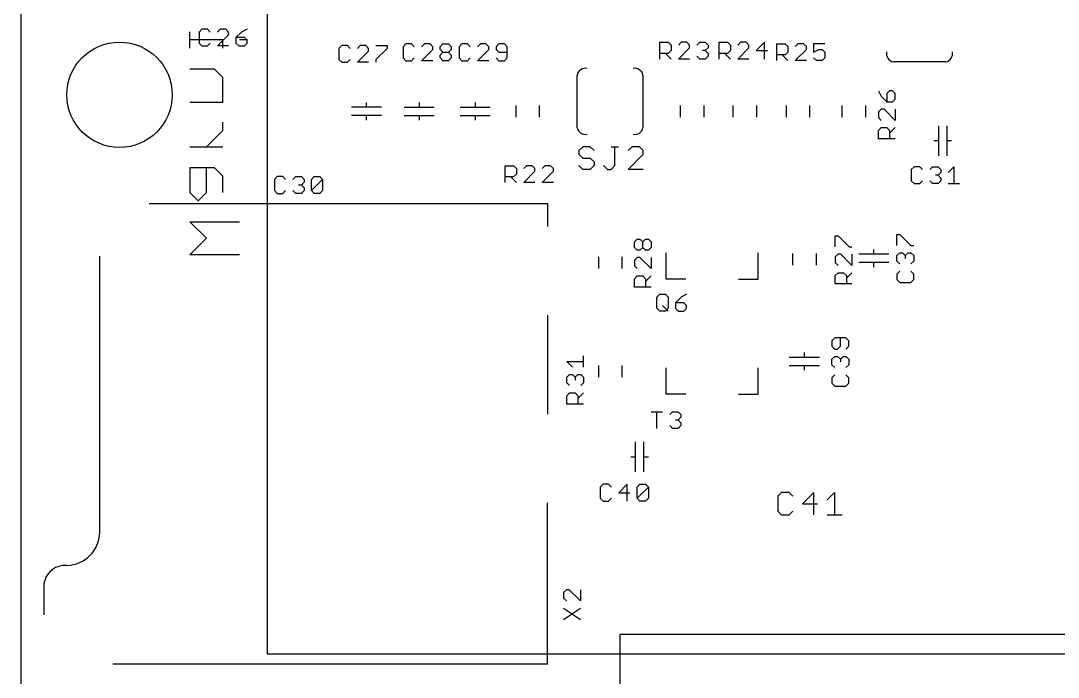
# Model space of a CAD drawing. Extents: x 0 to 95, y -1 to 85.
# Drawn here: x 0 to 31.51, y 39.3 to 59.25 of the extents above; entities that cross this region are included whole.
import ezdxf

# ---------------------------------------------------------------- set-up
doc = ezdxf.new("R2010")
doc.units = 0
for name, color, linetype in [('20', 178, 'CONTINUOUS'), ('21', 251, 'CONTINUOUS'), ('22', 251, 'CONTINUOUS'), ('25', 251, 'CONTINUOUS')]:
    doc.layers.add(name, color=color, linetype=linetype)

msp = doc.modelspace()

# ---------------------------------------------------------------- linework, layer by layer
at = {"layer": '20'}
msp.add_line((0, 81), (0, 9), dxfattribs=at)
msp.add_circle((3, 57), 1.6, dxfattribs=at)
at = {"layer": '21'}
for p, q in [((28.1, 58), (26.5, 58)), ((16.9, 56), (16.9, 57.6)), ((18.9, 57.6), (18.9, 56)), ((10.5, 56.627), (10.5, 56.7667)), ((12.1, 56.7667), (12.1, 56.627)), ((13.8, 56.7667), (13.8, 56.627)), ((10.5, 56.627), (10.0428, 56.627)), ((10.9572, 56.627), (10.5, 56.627)), ((11.6428, 56.627), (12.1, 56.627)), ((12.1, 56.627), (12.5572, 56.627)), ((13.3428, 56.627), (13.8, 56.627)), ((13.8, 56.627), (14.2572, 56.627)), ((15.0444, 56.3222), (15.0444, 56.6778)), ((15.7556, 56.3222), (15.7556, 56.6778)), ((20.0444, 56.3222), (20.0444, 56.6778)), ((20.7556, 56.3222), (20.7556, 56.6778)), ((21.6444, 56.3222), (21.6444, 56.6778)), ((22.3556, 56.3222), (22.3556, 56.6778)), ((23.2444, 56.6778), (23.2444, 56.3222)), ((23.9556, 56.6778), (23.9556, 56.3222)), ((24.9444, 56.6778), (24.9444, 56.3222)), ((25.6556, 56.6778), (25.6556, 56.3222)), ((10.5, 56.373), (10.0428, 56.373)), ((10.9572, 56.373), (10.5, 56.373)), ((10.5, 56.2333), (10.5, 56.373)), ((11.6428, 56.373), (12.1, 56.373)), ((12.1, 56.373), (12.5572, 56.373)), ((12.1, 56.373), (12.1, 56.2333)), ((13.3428, 56.373), (13.8, 56.373)), ((13.8, 56.373), (14.2572, 56.373)), ((13.8, 56.373), (13.8, 56.2333)), ((27.873, 56.0572), (27.873, 55.6)), ((28.127, 56.0572), (28.127, 55.6)), ((27.873, 55.6), (27.7333, 55.6)), ((27.873, 55.6), (27.873, 55.1428)), ((28.127, 55.6), (28.127, 55.1428)), ((28.2667, 55.6), (28.127, 55.6)), ((3.9, 53.7), (16, 53.7)), ((16, 53.7), (16, 53)), ((2.4, 43.7), (2.4, 52.1)), ((17.5444, 52.0778), (17.5444, 51.7222)), ((18.2556, 52.0778), (18.2556, 51.7222)), ((19.6, 51.4), (19.6, 52.2)), ((22.4, 51.4), (22.4, 52.2)), ((23.4444, 52.1778), (23.4444, 51.8222)), ((24.1556, 52.1778), (24.1556, 51.8222)), ((25.9144, 52.1582), (25.4572, 52.1582)), ((25.9144, 52.1582), (25.9144, 52.2979)), ((26.3716, 52.1582), (25.9144, 52.1582)), ((25.9144, 51.9042), (25.4572, 51.9042)), ((26.3716, 51.9042), (25.9144, 51.9042)), ((25.9144, 51.7645), (25.9144, 51.9042)), ((20.2, 51.4), (19.6, 51.4)), ((21.8, 51.4), (22.4, 51.4)), ((16, 50.3), (16, 47.3)), ((23.8, 49.1667), (23.8, 49.027)), ((23.3428, 49.027), (23.8, 49.027)), ((23.8, 49.027), (24.2572, 49.027)), ((17.5444, 48.7778), (17.5444, 48.4222)), ((18.2556, 48.7778), (18.2556, 48.4222)), ((19.6, 47.9), (19.6, 48.7)), ((22.4, 47.9), (22.4, 48.7)), ((23.3428, 48.773), (23.8, 48.773)), ((23.8, 48.773), (24.2572, 48.773)), ((23.8, 48.773), (23.8, 48.6333)), ((20.2, 47.9), (19.6, 47.9)), ((21.8, 47.9), (22.4, 47.9)), ((18.673, 46), (18.673, 46.4572)), ((18.927, 46), (18.927, 46.4572)), ((18.5333, 46), (18.673, 46)), ((18.673, 45.5428), (18.673, 46)), ((18.927, 45.5428), (18.927, 46)), ((18.927, 46), (19.0667, 46)), ((16, 39.7), (16, 44.6)), ((0.7, 42), (0.7, 41.2)), ((76.7, 40.6), (18.2, 40.6)), ((18.2, 40.6), (18.2, 1)), ((16, 39.7), (2.8, 39.7))]:
    msp.add_line(p, q, dxfattribs=at)
for centre, radius, start, end in [((26.55, 58.25), 0.255, 168.6901, 258.6901), ((28.05, 58.25), 0.255, 281.3099, 11.3099), ((17.15, 57.55), 0.255, 78.6901, 168.6901), ((18.65, 57.55), 0.255, 11.3099, 101.3099), ((17.15, 56.05), 0.255, 191.3099, 281.3099), ((18.65, 56.05), 0.255, 258.6901, 348.6901), ((1.375, 43.725), 1.0253, 271.3972, 358.6028), ((1.35, 42.05), 0.6519, 85.6013, 184.3987)]:
    msp.add_arc(centre, radius, start, end, dxfattribs=at)
at = {"layer": '22'}
for p, q in [((7.5, 40), (7.5, 77)), ((5.1397, 58.4155), (5.1397, 58.9154)), ((6.1396, 58.6654), (5.1397, 58.6654)), ((6.1396, 58.4155), (6.1396, 58.6654)), ((6.8896, 58.6654), (6.6396, 58.6654)), ((5.8896, 57.7782), (5.1397, 57.7782)), ((6.1396, 57.5282), (5.8896, 57.7782)), ((6.1396, 56.7783), (6.1396, 57.5282)), ((5.1397, 56.7783), (6.1396, 56.7783)), ((6.1396, 55.914), (6.1396, 56.164)), ((5.6397, 55.414), (6.1396, 55.914)), ((5.1397, 55.414), (6.1396, 55.414)), ((5.8896, 54.7768), (5.1397, 54.7768)), ((5.1397, 54.7768), (5.1397, 54.0268)), ((5.6397, 54.0268), (5.6397, 54.7768)), ((6.1396, 54.5268), (5.8896, 54.7768)), ((6.1396, 54.0268), (6.1396, 54.5268)), ((5.1397, 54.0268), (5.3897, 53.7769)), ((5.3897, 53.7769), (5.6397, 54.0268)), ((5.6397, 52.6397), (5.1397, 53.1396)), ((5.1397, 53.1396), (6.6396, 53.1396)), ((5.1397, 52.1397), (5.6397, 52.6397)), ((6.6396, 52.1397), (5.1397, 52.1397)), ((87.6, 40), (7.5, 40))]:
    msp.add_line(p, q, dxfattribs=at)
at = {"layer": '25'}
for p, q in [((5.4995, 58.9912), (5.4148, 58.9065)), ((5.669, 58.9912), (5.4995, 58.9912)), ((5.7538, 58.9065), (5.669, 58.9912)), ((6.0608, 58.9912), (5.9761, 58.9065)), ((6.2303, 58.9912), (6.0608, 58.9912)), ((6.3151, 58.9065), (6.2303, 58.9912)), ((6.8764, 58.9912), (6.7069, 58.9065)), ((5.4148, 58.9065), (5.4148, 58.5675)), ((5.9761, 58.4828), (6.3151, 58.8218)), ((6.3151, 58.8218), (6.3151, 58.9065)), ((6.7069, 58.9065), (6.5374, 58.737)), ((6.5374, 58.737), (6.5374, 58.5675)), ((6.7916, 58.737), (6.5374, 58.737)), ((6.8764, 58.6523), (6.7916, 58.737)), ((6.8764, 58.5675), (6.8764, 58.6523)), ((5.4148, 58.5675), (5.4995, 58.4828)), ((5.4995, 58.4828), (5.669, 58.4828)), ((5.669, 58.4828), (5.7538, 58.5675)), ((6.3151, 58.4828), (5.9761, 58.4828)), ((6.5374, 58.5675), (6.6222, 58.4828)), ((6.6222, 58.4828), (6.7916, 58.4828)), ((6.7916, 58.4828), (6.8764, 58.5675)), ((9.7505, 58.4942), (9.6658, 58.4095)), ((9.6658, 58.4095), (9.6658, 58.0705)), ((9.92, 58.4942), (9.7505, 58.4942)), ((10.0048, 58.4095), (9.92, 58.4942)), ((10.3118, 58.4942), (10.2271, 58.4095)), ((10.2271, 57.9858), (10.5661, 58.3248)), ((10.4813, 58.4942), (10.3118, 58.4942)), ((10.5661, 58.4095), (10.4813, 58.4942)), ((10.5661, 58.3248), (10.5661, 58.4095)), ((10.7884, 58.4942), (11.1274, 58.4942)), ((11.1274, 58.4095), (10.7884, 58.0705)), ((11.1274, 58.4942), (11.1274, 58.4095)), ((11.7005, 58.5442), (11.6158, 58.4595)), ((11.6158, 58.4595), (11.6158, 58.1205)), ((11.87, 58.5442), (11.7005, 58.5442)), ((11.9548, 58.4595), (11.87, 58.5442)), ((12.2618, 58.5442), (12.1771, 58.4595)), ((12.1771, 58.0358), (12.5161, 58.3748)), ((12.4313, 58.5442), (12.2618, 58.5442)), ((12.5161, 58.4595), (12.4313, 58.5442)), ((12.5161, 58.3748), (12.5161, 58.4595)), ((12.7384, 58.4595), (12.8232, 58.5442)), ((12.7384, 58.3748), (12.7384, 58.4595)), ((12.8232, 58.29), (12.7384, 58.3748)), ((12.8232, 58.5442), (12.9926, 58.5442)), ((12.9926, 58.5442), (13.0774, 58.4595)), ((13.0774, 58.3748), (12.9926, 58.29)), ((13.0774, 58.4595), (13.0774, 58.3748)), ((13.4005, 58.5442), (13.3158, 58.4595)), ((13.3158, 58.4595), (13.3158, 58.1205)), ((13.57, 58.5442), (13.4005, 58.5442)), ((13.6548, 58.4595), (13.57, 58.5442)), ((13.9618, 58.5442), (13.8771, 58.4595)), ((13.8771, 58.0358), (14.2161, 58.3748)), ((14.1313, 58.5442), (13.9618, 58.5442)), ((14.2161, 58.4595), (14.1313, 58.5442)), ((14.2161, 58.3748), (14.2161, 58.4595)), ((14.5232, 58.5442), (14.4384, 58.4595)), ((14.4384, 58.4595), (14.4384, 58.3748)), ((14.4384, 58.3748), (14.5232, 58.29)), ((14.6926, 58.5442), (14.5232, 58.5442)), ((14.7774, 58.4595), (14.6926, 58.5442)), ((14.7774, 58.1205), (14.7774, 58.4595)), ((19.4158, 58.0858), (19.4158, 58.5942)), ((19.4158, 58.5942), (19.67, 58.5942)), ((19.67, 58.5942), (19.7548, 58.5095)), ((19.7548, 58.34), (19.67, 58.2553)), ((19.7548, 58.5095), (19.7548, 58.34)), ((20.0618, 58.5942), (19.9771, 58.5095)), ((19.9771, 58.0858), (20.3161, 58.4248)), ((20.2313, 58.5942), (20.0618, 58.5942)), ((20.3161, 58.5095), (20.2313, 58.5942)), ((20.3161, 58.4248), (20.3161, 58.5095)), ((20.5384, 58.5095), (20.6232, 58.5942)), ((20.6232, 58.5942), (20.7926, 58.5942)), ((20.7926, 58.34), (20.7079, 58.34)), ((20.7926, 58.5942), (20.8774, 58.5095)), ((20.8774, 58.4248), (20.7926, 58.34)), ((20.7926, 58.34), (20.8774, 58.2553)), ((20.8774, 58.5095), (20.8774, 58.4248)), ((21.2158, 58.0858), (21.2158, 58.5942)), ((21.2158, 58.5942), (21.47, 58.5942)), ((21.47, 58.5942), (21.5548, 58.5095)), ((21.5548, 58.34), (21.47, 58.2553)), ((21.5548, 58.5095), (21.5548, 58.34)), ((21.8618, 58.5942), (21.7771, 58.5095)), ((21.7771, 58.0858), (22.1161, 58.4248)), ((22.0313, 58.5942), (21.8618, 58.5942)), ((22.1161, 58.5095), (22.0313, 58.5942)), ((22.1161, 58.4248), (22.1161, 58.5095)), ((22.5926, 58.5942), (22.3384, 58.34)), ((22.3384, 58.34), (22.6774, 58.34)), ((22.5926, 58.0858), (22.5926, 58.5942)), ((22.9618, 58.0398), (22.9618, 58.5482)), ((22.9618, 58.5482), (23.216, 58.5482)), ((23.216, 58.5482), (23.3008, 58.4635)), ((23.3008, 58.4635), (23.3008, 58.294)), ((23.6078, 58.5482), (23.5231, 58.4635)), ((23.5231, 58.0398), (23.8621, 58.3788)), ((23.7773, 58.5482), (23.6078, 58.5482)), ((23.8621, 58.4635), (23.7773, 58.5482)), ((23.8621, 58.3788), (23.8621, 58.4635)), ((24.4234, 58.5482), (24.0844, 58.5482)), ((24.0844, 58.5482), (24.0844, 58.294)), ((24.0844, 58.294), (24.2539, 58.3788)), ((24.2539, 58.3788), (24.3386, 58.3788)), ((24.3386, 58.3788), (24.4234, 58.294)), ((9.6658, 58.0705), (9.7505, 57.9858)), ((9.7505, 57.9858), (9.92, 57.9858)), ((9.92, 57.9858), (10.0048, 58.0705)), ((10.5661, 57.9858), (10.2271, 57.9858)), ((10.7884, 58.0705), (10.7884, 57.9858)), ((11.6158, 58.1205), (11.7005, 58.0358)), ((11.7005, 58.0358), (11.87, 58.0358)), ((11.87, 58.0358), (11.9548, 58.1205)), ((12.5161, 58.0358), (12.1771, 58.0358)), ((12.7384, 58.2053), (12.8232, 58.29)), ((12.7384, 58.1205), (12.7384, 58.2053)), ((12.8232, 58.0358), (12.7384, 58.1205)), ((12.8232, 58.29), (12.9926, 58.29)), ((12.9926, 58.0358), (12.8232, 58.0358)), ((12.9926, 58.29), (13.0774, 58.2053)), ((13.0774, 58.1205), (12.9926, 58.0358)), ((13.0774, 58.2053), (13.0774, 58.1205)), ((13.3158, 58.1205), (13.4005, 58.0358)), ((13.4005, 58.0358), (13.57, 58.0358)), ((13.57, 58.0358), (13.6548, 58.1205)), ((14.2161, 58.0358), (13.8771, 58.0358)), ((14.4384, 58.1205), (14.5232, 58.0358)), ((14.5232, 58.29), (14.7774, 58.29)), ((14.5232, 58.0358), (14.6926, 58.0358)), ((14.6926, 58.0358), (14.7774, 58.1205)), ((19.67, 58.2553), (19.4158, 58.2553)), ((19.5853, 58.2553), (19.7548, 58.0858)), ((20.3161, 58.0858), (19.9771, 58.0858)), ((20.6232, 58.0858), (20.5384, 58.1705)), ((20.7926, 58.0858), (20.6232, 58.0858)), ((20.8774, 58.1705), (20.7926, 58.0858)), ((20.8774, 58.2553), (20.8774, 58.1705)), ((21.47, 58.2553), (21.2158, 58.2553)), ((21.3853, 58.2553), (21.5548, 58.0858)), ((22.1161, 58.0858), (21.7771, 58.0858)), ((23.216, 58.2093), (22.9618, 58.2093)), ((23.1313, 58.2093), (23.3008, 58.0398)), ((23.3008, 58.294), (23.216, 58.2093)), ((23.8621, 58.0398), (23.5231, 58.0398)), ((24.1692, 58.0398), (24.0844, 58.1245)), ((24.3386, 58.0398), (24.1692, 58.0398)), ((24.4234, 58.1245), (24.3386, 58.0398)), ((24.4234, 58.294), (24.4234, 58.1245)), ((26.0518, 57.1234), (26.1365, 56.9539)), ((26.3907, 57.1234), (26.306, 57.0386)), ((26.4755, 57.1234), (26.3907, 57.1234)), ((26.5602, 57.0386), (26.4755, 57.1234)), ((26.1365, 56.9539), (26.306, 56.7844)), ((26.306, 57.0386), (26.306, 56.7844)), ((26.306, 56.7844), (26.4755, 56.7844)), ((26.4755, 56.7844), (26.5602, 56.8692)), ((26.5602, 56.8692), (26.5602, 57.0386)), ((26.1365, 56.5621), (26.0518, 56.4773)), ((26.0518, 56.4773), (26.0518, 56.3078)), ((26.2212, 56.5621), (26.1365, 56.5621)), ((26.5602, 56.2231), (26.2212, 56.5621)), ((26.5602, 56.5621), (26.5602, 56.2231)), ((26.0518, 56.3078), (26.1365, 56.2231)), ((26.0518, 55.916), (26.1365, 56.0008)), ((26.0518, 55.6618), (26.0518, 55.916)), ((26.1365, 56.0008), (26.306, 56.0008)), ((26.306, 56.0008), (26.3907, 55.916)), ((26.3907, 55.8313), (26.5602, 56.0008)), ((26.3907, 55.916), (26.3907, 55.6618)), ((26.5602, 55.6618), (26.0518, 55.6618)), ((17.0699, 55.4199), (16.9555, 55.3055)), ((16.9555, 55.3055), (16.9555, 55.1911)), ((16.9555, 55.1911), (17.0699, 55.0767)), ((17.2987, 55.4199), (17.0699, 55.4199)), ((17.4131, 55.3055), (17.2987, 55.4199)), ((17.9327, 55.4199), (18.1615, 55.4199)), ((18.0471, 54.8479), (18.0471, 55.4199)), ((18.5667, 55.4199), (18.4523, 55.3055)), ((18.4523, 54.7335), (18.9099, 55.1911)), ((18.7955, 55.4199), (18.5667, 55.4199)), ((18.9099, 55.3055), (18.7955, 55.4199)), ((18.9099, 55.1911), (18.9099, 55.3055)), ((14.7158, 54.3358), (14.7158, 54.8442)), ((14.7158, 54.8442), (14.97, 54.8442)), ((14.97, 54.8442), (15.0548, 54.7595)), ((15.3618, 54.8442), (15.2771, 54.7595)), ((15.5313, 54.8442), (15.3618, 54.8442)), ((15.6161, 54.7595), (15.5313, 54.8442)), ((15.9232, 54.8442), (15.8384, 54.7595)), ((16.0926, 54.8442), (15.9232, 54.8442)), ((16.1774, 54.7595), (16.0926, 54.8442)), ((17.0699, 54.7335), (16.9555, 54.8479)), ((17.0699, 55.0767), (17.2987, 55.0767)), ((17.2987, 55.0767), (17.4131, 54.9623)), ((17.4131, 54.8479), (17.2987, 54.7335)), ((17.4131, 54.9623), (17.4131, 54.8479)), ((17.7039, 54.8479), (17.8183, 54.7335)), ((17.9327, 54.7335), (18.0471, 54.8479)), ((15.0548, 54.59), (14.97, 54.5053)), ((15.0548, 54.7595), (15.0548, 54.59)), ((15.2771, 54.3358), (15.6161, 54.6748)), ((15.6161, 54.6748), (15.6161, 54.7595)), ((15.8384, 54.3358), (16.1774, 54.6748)), ((16.1774, 54.6748), (16.1774, 54.7595)), ((17.2987, 54.7335), (17.0699, 54.7335)), ((17.8183, 54.7335), (17.9327, 54.7335)), ((18.9099, 54.7335), (18.4523, 54.7335)), ((27.1355, 54.8092), (27.0508, 54.7245)), ((27.0508, 54.7245), (27.0508, 54.3855)), ((27.305, 54.8092), (27.1355, 54.8092)), ((27.3898, 54.7245), (27.305, 54.8092)), ((27.6121, 54.7245), (27.6968, 54.8092)), ((27.6968, 54.8092), (27.8663, 54.8092)), ((27.8663, 54.555), (27.7816, 54.555)), ((27.8663, 54.8092), (27.9511, 54.7245)), ((27.9511, 54.6398), (27.8663, 54.555)), ((27.8663, 54.555), (27.9511, 54.4703)), ((27.9511, 54.7245), (27.9511, 54.6398)), ((28.1734, 54.6398), (28.3429, 54.8092)), ((28.3429, 54.8092), (28.3429, 54.3008)), ((7.7926, 54.5126), (7.7079, 54.4279)), ((7.7079, 54.4279), (7.7079, 54.0889)), ((7.9621, 54.5126), (7.7926, 54.5126)), ((8.0468, 54.4279), (7.9621, 54.5126)), ((8.2692, 54.4279), (8.3539, 54.5126)), ((8.3539, 54.5126), (8.5234, 54.5126)), ((8.5234, 54.2584), (8.4387, 54.2584)), ((8.5234, 54.5126), (8.6081, 54.4279)), ((8.6081, 54.3432), (8.5234, 54.2584)), ((8.5234, 54.2584), (8.6081, 54.1737)), ((8.6081, 54.4279), (8.6081, 54.3432)), ((8.8305, 54.4279), (8.9152, 54.5126)), ((8.8305, 54.0889), (8.8305, 54.4279)), ((8.8305, 54.0889), (9.1694, 54.4279)), ((8.9152, 54.5126), (9.0847, 54.5126)), ((9.0847, 54.5126), (9.1694, 54.4279)), ((9.1694, 54.4279), (9.1694, 54.0889)), ((14.97, 54.5053), (14.7158, 54.5053)), ((14.8853, 54.5053), (15.0548, 54.3358)), ((15.6161, 54.3358), (15.2771, 54.3358)), ((16.1774, 54.3358), (15.8384, 54.3358)), ((27.0508, 54.3855), (27.1355, 54.3008)), ((27.1355, 54.3008), (27.305, 54.3008)), ((27.305, 54.3008), (27.3898, 54.3855)), ((27.6968, 54.3008), (27.6121, 54.3855)), ((27.8663, 54.3008), (27.6968, 54.3008)), ((27.9511, 54.3855), (27.8663, 54.3008)), ((27.9511, 54.4703), (27.9511, 54.3855)), ((28.1734, 54.3008), (28.5124, 54.3008)), ((7.7079, 54.0889), (7.7926, 54.0042)), ((7.7926, 54.0042), (7.9621, 54.0042)), ((7.9621, 54.0042), (8.0468, 54.0889)), ((8.3539, 54.0042), (8.2692, 54.0889)), ((8.5234, 54.0042), (8.3539, 54.0042)), ((8.6081, 54.0889), (8.5234, 54.0042)), ((8.6081, 54.1737), (8.6081, 54.0889)), ((8.9152, 54.0042), (8.8305, 54.0889)), ((9.0847, 54.0042), (8.9152, 54.0042)), ((9.1694, 54.0889), (9.0847, 54.0042)), ((24.7394, 52.3785), (24.7394, 52.7174)), ((24.7394, 52.7174), (24.8241, 52.7174)), ((24.8241, 52.7174), (25.1631, 52.3785)), ((26.6148, 52.4207), (26.6148, 52.7596)), ((26.6148, 52.7596), (26.6995, 52.7596)), ((26.6995, 52.7596), (27.0385, 52.4207)), ((18.6394, 52.5327), (18.7241, 52.6174)), ((18.6394, 52.3632), (18.6394, 52.5327)), ((18.7241, 52.2785), (18.6394, 52.3632)), ((18.7241, 52.6174), (18.8088, 52.6174)), ((18.8088, 52.6174), (18.8936, 52.5327)), ((18.8936, 52.3632), (18.8088, 52.2785)), ((18.8936, 52.5327), (18.9783, 52.6174)), ((18.8936, 52.3632), (18.8936, 52.5327)), ((18.9783, 52.2785), (18.8936, 52.3632)), ((18.9783, 52.6174), (19.0631, 52.6174)), ((19.0631, 52.6174), (19.1478, 52.5327)), ((19.1478, 52.3632), (19.0631, 52.2785)), ((19.1478, 52.5327), (19.1478, 52.3632)), ((25.1631, 52.3785), (25.2478, 52.3785)), ((27.0385, 52.4207), (27.1232, 52.4207)), ((18.7241, 52.0561), (18.6394, 51.9714)), ((18.8088, 52.2785), (18.7241, 52.2785)), ((18.8088, 52.0561), (18.7241, 52.0561)), ((19.1478, 51.7172), (18.8088, 52.0561)), ((19.0631, 52.2785), (18.9783, 52.2785)), ((19.1478, 52.0561), (19.1478, 51.7172)), ((24.8241, 52.1561), (24.7394, 52.0714)), ((24.7394, 52.0714), (24.7394, 51.9019)), ((24.9088, 52.1561), (24.8241, 52.1561)), ((25.2478, 51.8172), (24.9088, 52.1561)), ((25.2478, 52.1561), (25.2478, 51.8172)), ((26.6148, 52.1136), (26.6995, 52.1983)), ((26.6148, 51.9441), (26.6148, 52.1136)), ((26.6995, 52.1983), (26.7842, 52.1983)), ((26.7842, 52.1983), (26.869, 52.1136)), ((26.869, 52.1136), (26.9537, 52.1983)), ((26.869, 52.1136), (26.869, 52.0289)), ((26.9537, 52.1983), (27.0385, 52.1983)), ((27.0385, 52.1983), (27.1232, 52.1136)), ((27.1232, 52.1136), (27.1232, 51.9441)), ((18.6394, 51.9714), (18.6394, 51.8019)), ((18.6394, 51.8019), (18.7241, 51.7172)), ((24.7394, 51.9019), (24.8241, 51.8172)), ((26.6995, 51.8594), (26.6148, 51.9441)), ((27.1232, 51.9441), (27.0385, 51.8594)), ((18.6394, 51.4101), (18.7241, 51.4948)), ((18.6394, 51.1559), (18.6394, 51.4101)), ((18.7241, 51.4948), (18.8936, 51.4948)), ((18.8936, 51.4948), (18.9783, 51.4101)), ((18.9783, 51.3253), (19.1478, 51.4948)), ((18.9783, 51.4101), (18.9783, 51.1559)), ((24.7394, 51.5101), (24.8241, 51.5948)), ((24.7394, 51.2559), (24.7394, 51.5101)), ((24.8241, 51.5948), (24.9936, 51.5948)), ((24.9936, 51.5948), (25.0783, 51.5101)), ((25.0783, 51.4253), (25.2478, 51.5948)), ((25.0783, 51.5101), (25.0783, 51.2559)), ((26.6995, 51.637), (26.6148, 51.5523)), ((26.6148, 51.5523), (26.6148, 51.3828)), ((26.6148, 51.3828), (26.6995, 51.2981)), ((27.1232, 51.5523), (27.0385, 51.637)), ((27.0385, 51.2981), (27.1232, 51.3828)), ((27.1232, 51.3828), (27.1232, 51.5523)), ((19.1478, 51.1559), (18.6394, 51.1559)), ((25.2478, 51.2559), (24.7394, 51.2559)), ((26.6995, 51.2981), (27.0385, 51.2981)), ((19.3253, 50.8525), (19.41, 50.9372)), ((19.3253, 50.5135), (19.3253, 50.8525)), ((19.41, 50.9372), (19.5795, 50.9372)), ((19.5795, 50.9372), (19.6643, 50.8525)), ((19.6643, 50.8525), (19.6643, 50.5135)), ((20.0561, 50.8525), (19.8866, 50.683)), ((20.2256, 50.9372), (20.0561, 50.8525)), ((19.41, 50.4288), (19.3253, 50.5135)), ((19.5795, 50.4288), (19.41, 50.4288)), ((19.4948, 50.5983), (19.6643, 50.4288)), ((19.6643, 50.5135), (19.5795, 50.4288)), ((19.8866, 50.683), (19.8866, 50.5135)), ((20.1408, 50.683), (19.8866, 50.683)), ((19.8866, 50.5135), (19.9713, 50.4288)), ((19.9713, 50.4288), (20.1408, 50.4288)), ((20.2256, 50.5983), (20.1408, 50.683)), ((20.1408, 50.4288), (20.2256, 50.5135)), ((20.2256, 50.5135), (20.2256, 50.5983)), ((24.7255, 49.6124), (24.6408, 49.5276)), ((24.6408, 49.5276), (24.6408, 49.3582)), ((25.0645, 49.6124), (24.7255, 49.6124)), ((24.895, 49.3582), (24.895, 49.6124)), ((25.1492, 49.5276), (25.0645, 49.6124)), ((25.1492, 49.3582), (25.1492, 49.5276)), ((24.6408, 49.3582), (24.7255, 49.2734)), ((24.7255, 49.2734), (24.8102, 49.2734)), ((24.8102, 49.2734), (24.895, 49.3582)), ((25.0645, 49.2734), (25.1492, 49.3582)), ((16.7548, 48.7245), (16.5854, 48.894)), ((16.5854, 48.894), (17.0938, 48.894)), ((17.0938, 48.7245), (17.0938, 49.0634)), ((24.6408, 48.9663), (24.7255, 49.0511)), ((24.6408, 48.7968), (24.6408, 48.9663)), ((24.7255, 49.0511), (24.8102, 49.0511)), ((24.8102, 49.0511), (24.895, 48.9663)), ((24.895, 48.9663), (24.9797, 49.0511)), ((24.895, 48.9663), (24.895, 48.8816)), ((24.9797, 49.0511), (25.0645, 49.0511)), ((25.0645, 49.0511), (25.1492, 48.9663)), ((25.1492, 48.9663), (25.1492, 48.7968)), ((24.7255, 48.7121), (24.6408, 48.7968)), ((25.1492, 48.7968), (25.0645, 48.7121)), ((16.5854, 48.4174), (16.6701, 48.5021)), ((16.5854, 48.2479), (16.5854, 48.4174)), ((16.6701, 48.1632), (16.5854, 48.2479)), ((16.6701, 48.5021), (16.7548, 48.5021)), ((16.7548, 48.5021), (16.8396, 48.4174)), ((16.8396, 48.4174), (16.9243, 48.5021)), ((16.8396, 48.4174), (16.8396, 48.3327)), ((16.9243, 48.5021), (17.0091, 48.5021)), ((17.0091, 48.5021), (17.0938, 48.4174)), ((17.0938, 48.2479), (17.0091, 48.1632)), ((17.0938, 48.4174), (17.0938, 48.2479)), ((24.7255, 48.4898), (24.6408, 48.405)), ((24.6408, 48.405), (24.6408, 48.2355)), ((24.6408, 48.2355), (24.7255, 48.1508)), ((25.1492, 48.405), (25.0645, 48.4898)), ((25.0645, 48.1508), (25.1492, 48.2355)), ((25.1492, 48.2355), (25.1492, 48.405)), ((16.5854, 47.8561), (16.6701, 47.9408)), ((16.6701, 47.9408), (16.8396, 47.9408)), ((16.8396, 47.9408), (16.9243, 47.8561)), ((16.9243, 47.7713), (17.0938, 47.9408)), ((24.7255, 48.1508), (25.0645, 48.1508)), ((16.5854, 47.6019), (16.5854, 47.8561)), ((17.0938, 47.6019), (16.5854, 47.6019)), ((16.9243, 47.8561), (16.9243, 47.6019)), ((19.1537, 47.3716), (19.4926, 47.3716)), ((19.3232, 46.8632), (19.3232, 47.3716)), ((19.715, 47.2869), (19.7997, 47.3716)), ((19.7997, 47.3716), (19.9692, 47.3716)), ((19.9692, 47.3716), (20.0539, 47.2869)), ((20.0539, 47.2869), (20.0539, 47.2022)), ((19.9692, 47.1174), (19.8845, 47.1174)), ((20.0539, 47.2022), (19.9692, 47.1174)), ((19.9692, 47.1174), (20.0539, 47.0327)), ((20.0539, 47.0327), (20.0539, 46.9479)), ((19.7997, 46.8632), (19.715, 46.9479)), ((19.9692, 46.8632), (19.7997, 46.8632)), ((20.0539, 46.9479), (19.9692, 46.8632)), ((17.6866, 45.1646), (17.6019, 45.0799)), ((17.6019, 45.0799), (17.6019, 44.7409)), ((17.8561, 45.1646), (17.6866, 45.1646)), ((17.9408, 45.0799), (17.8561, 45.1646)), ((18.4174, 45.1646), (18.1632, 44.9104)), ((18.4174, 44.6562), (18.4174, 45.1646)), ((18.7245, 45.0799), (18.8092, 45.1646)), ((18.7245, 44.7409), (18.7245, 45.0799)), ((18.7245, 44.7409), (19.0634, 45.0799)), ((18.8092, 45.1646), (18.9787, 45.1646)), ((18.9787, 45.1646), (19.0634, 45.0799)), ((19.0634, 45.0799), (19.0634, 44.7409)), ((18.1632, 44.9104), (18.5021, 44.9104)), ((23.1079, 44.9199), (22.9935, 44.8055)), ((22.9935, 44.8055), (22.9935, 44.3479)), ((23.3367, 44.9199), (23.1079, 44.9199)), ((23.4511, 44.8055), (23.3367, 44.9199)), ((24.0851, 44.9199), (23.7419, 44.5767)), ((24.0851, 44.2335), (24.0851, 44.9199)), ((24.4903, 44.6911), (24.7191, 44.9199)), ((24.7191, 44.9199), (24.7191, 44.2335)), ((17.6019, 44.7409), (17.6866, 44.6562)), ((17.6866, 44.6562), (17.8561, 44.6562)), ((17.8561, 44.6562), (17.9408, 44.7409)), ((18.8092, 44.6562), (18.7245, 44.7409)), ((18.9787, 44.6562), (18.8092, 44.6562)), ((19.0634, 44.7409), (18.9787, 44.6562)), ((23.7419, 44.5767), (24.1995, 44.5767)), ((22.9935, 44.3479), (23.1079, 44.2335)), ((23.1079, 44.2335), (23.3367, 44.2335)), ((23.3367, 44.2335), (23.4511, 44.3479)), ((24.4903, 44.2335), (24.9479, 44.2335)), ((16.5755, 41.9611), (16.4908, 41.8763)), ((16.6602, 41.9611), (16.5755, 41.9611)), ((16.9992, 41.6221), (16.6602, 41.9611)), ((16.9992, 41.9611), (16.9992, 41.6221)), ((16.4908, 41.8763), (16.4908, 41.7068)), ((16.4908, 41.7068), (16.5755, 41.6221)), ((16.4908, 41.0608), (16.9992, 41.3998)), ((16.4908, 41.3998), (16.9992, 41.0608))]:
    msp.add_line(p, q, dxfattribs=at)

doc.saveas('drawing.dxf')
